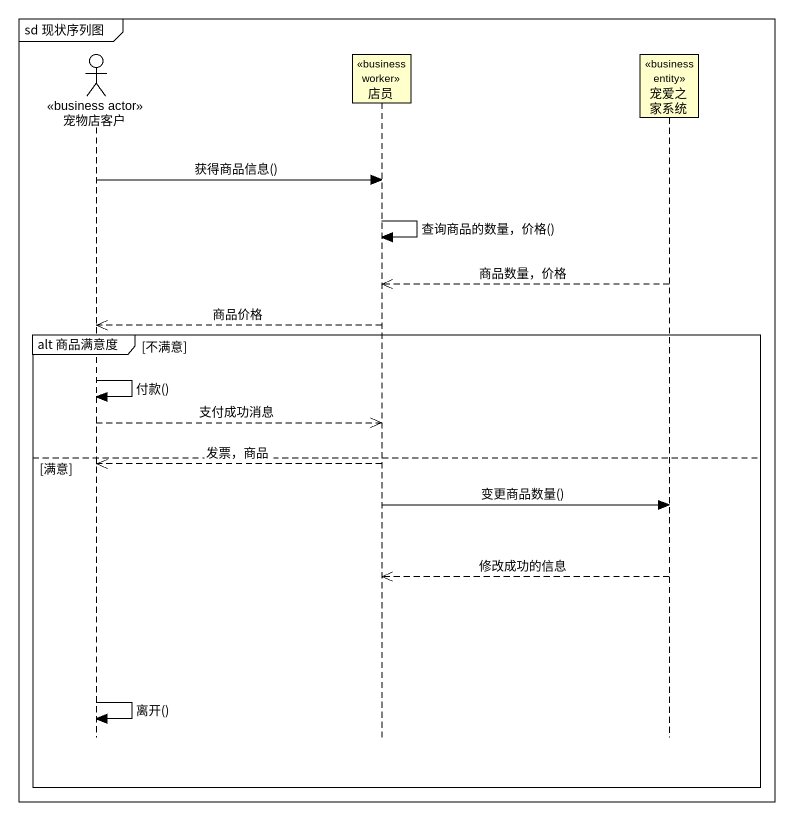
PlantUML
@startuml
mainframe sd 现状序列图
hide footbox
actor 宠物店客户 <<business actor>>
participant 店员 <<business worker>>
participant 宠爱之家系统 <<business entity>>

宠物店客户 -> 店员 : 获得商品信息()
店员 -> 店员 : 查询商品的数量，价格()
宠爱之家系统 -->> 店员 : 商品数量，价格
店员 -->> 宠物店客户 : 商品价格
group alt 商品满意度 [不满意]
  宠物店客户 -> 宠物店客户 : 付款()
  宠物店客户 -->> 店员 : 支付成功消息
else 满意
  店员 -->> 宠物店客户 : 发票，商品
  店员 -> 宠爱之家系统 : 变更商品数量()
  宠爱之家系统 -->> 店员 : 修改成功的信息
  宠物店客户 -> 宠物店客户 : 离开()
end
@enduml
